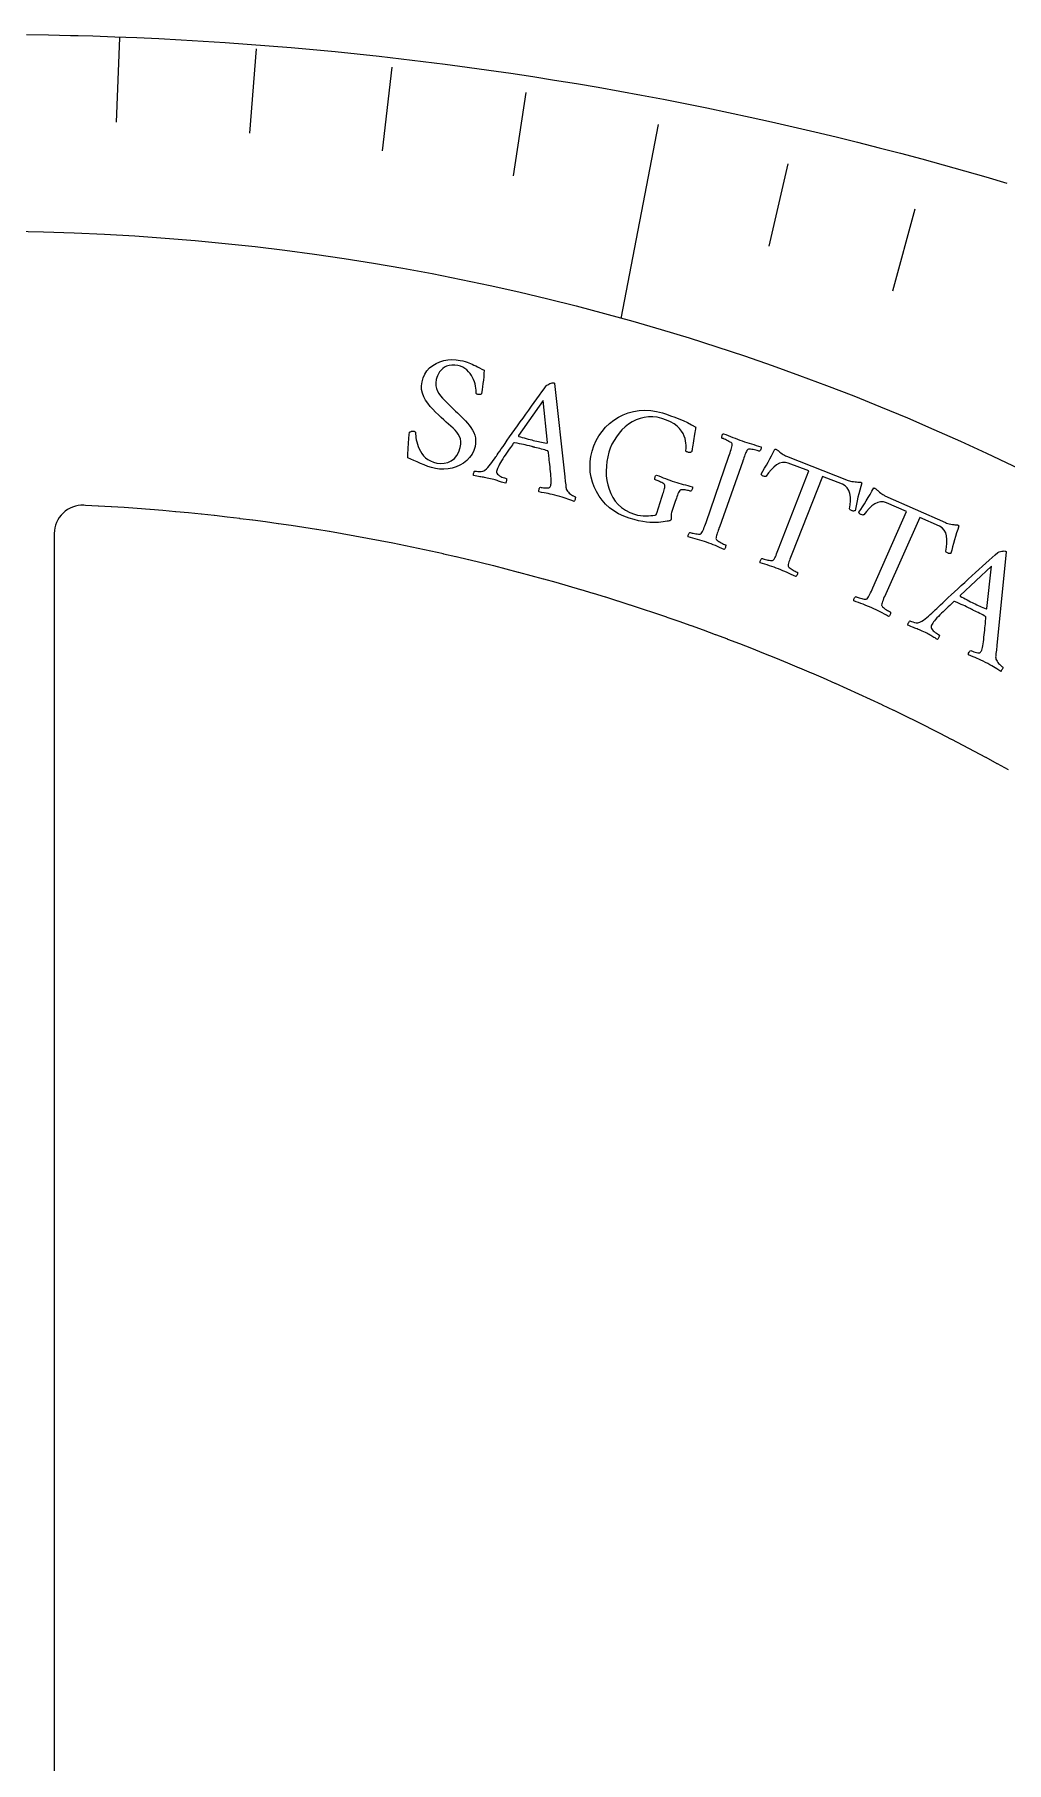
# Model space of a CAD drawing. Header units: millimetres. Extents: x -31.9 to 31.9, y -31.9 to 31.9.
# Drawn here: x 0.46 to 9.07, y 16.6 to 31.9 of the extents above; entities that cross this region are included whole.
import ezdxf

# ---------------------------------------------------------------- set-up
doc = ezdxf.new("R2010")
doc.units = ezdxf.units.MM
for name, color, linetype in [('CUT_INNER', 6, 'Continuous'), ('CUT_OUTER', 1, 'Continuous'), ('ENGRAVE', 7, 'Continuous'), ('ENGRAVE_FINE', 8, 'Continuous'), ('TEXT', 5, 'Continuous')]:
    doc.layers.add(name, color=color, linetype=linetype)

msp = doc.modelspace()

# ---------------------------------------------------------------- linework, layer by layer
at = {"layer": 'CUT_INNER'}
msp.add_lwpolyline([(9.086, 25.3882), (8.9873, 25.4429), (8.986, 25.4436), (8.887, 25.4977), (8.8856, 25.4985), (8.7863, 25.552), (8.7849, 25.5527), (8.6853, 25.6056), (8.6839, 25.6063), (8.5839, 25.6585), (8.5825, 25.6592), (8.4822, 25.7109), (8.4809, 25.7116), (8.3803, 25.7626), (8.3789, 25.7633), (8.278, 25.8137), (8.2766, 25.8144), (8.1753, 25.8642), (8.174, 25.8649), (8.0724, 25.9141), (8.071, 25.9147), (7.9692, 25.9633), (7.9678, 25.9639), (7.8657, 26.0119), (7.8643, 26.0125), (7.7618, 26.0598), (7.7605, 26.0604), (7.6577, 26.1071), (7.6563, 26.1077), (7.5533, 26.1538), (7.5519, 26.1544), (7.4486, 26.1998), (7.4472, 26.2004), (7.3437, 26.2452), (7.3423, 26.2458), (7.2384, 26.2899), (7.237, 26.2905), (7.1329, 26.334), (7.1315, 26.3346), (7.0271, 26.3775), (7.0257, 26.378), (6.9211, 26.4203), (6.9197, 26.4208), (6.8148, 26.4624), (6.8134, 26.463), (6.7082, 26.5039), (6.7068, 26.5044), (6.6014, 26.5447), (6.6, 26.5453), (6.4943, 26.5849), (6.4929, 26.5854), (6.387, 26.6244), (6.3856, 26.6249), (6.2795, 26.6633), (6.278, 26.6638), (6.1717, 26.7015), (6.1702, 26.702), (6.0637, 26.739), (6.0622, 26.7395), (5.9554, 26.7759), (5.954, 26.7764), (5.8469, 26.8121), (5.8455, 26.8126), (5.7382, 26.8476), (5.7368, 26.8481), (5.6293, 26.8825), (5.6279, 26.883), (5.5202, 26.9167), (5.5187, 26.9172), (5.4109, 26.9503), (5.4094, 26.9507), (5.3013, 26.9831), (5.2999, 26.9836), (5.1916, 27.0153), (5.1901, 27.0157), (5.0817, 27.0468), (5.0802, 27.0472), (4.9716, 27.0777), (4.9701, 27.0781), (4.8613, 27.1078), (4.8598, 27.1082), (4.7508, 27.1373), (4.7493, 27.1377), (4.6401, 27.1661), (4.6386, 27.1665), (4.5293, 27.1943), (4.5278, 27.1946), (4.4182, 27.2217), (4.4168, 27.2221), (4.3071, 27.2485), (4.3056, 27.2488), (4.1957, 27.2746), (4.1942, 27.2749), (4.0842, 27.3), (4.0827, 27.3003), (3.9726, 27.3247), (3.9711, 27.325), (3.8608, 27.3487), (3.8593, 27.349), (3.7488, 27.3721), (3.7473, 27.3724), (3.6367, 27.3947), (3.6352, 27.395), (3.5245, 27.4167), (3.523, 27.417), (3.4121, 27.438), (3.4106, 27.4383), (3.2996, 27.4586), (3.2981, 27.4589), (3.187, 27.4785), (3.1855, 27.4787), (3.0743, 27.4977), (3.0728, 27.4979), (2.9615, 27.5162), (2.9599, 27.5165), (2.8485, 27.534), (2.847, 27.5343), (2.7354, 27.5512), (2.7339, 27.5514), (2.6223, 27.5676), (2.6207, 27.5678), (2.509, 27.5833), (2.5075, 27.5835), (2.3956, 27.5984), (2.3941, 27.5986), (2.2822, 27.6127), (2.2807, 27.6129), (2.1686, 27.6264), (2.1671, 27.6266), (2.055, 27.6394), (2.0535, 27.6395), (1.9413, 27.6516), (1.9398, 27.6518), (1.8275, 27.6632), (1.826, 27.6633), (1.7137, 27.674), (1.7122, 27.6742), (1.5998, 27.6842), (1.5983, 27.6843), (1.4858, 27.6937), (1.4843, 27.6938), (1.3718, 27.7024), (1.3703, 27.7026), (1.2577, 27.7105), (1.2562, 27.7106), (1.1436, 27.7179), (1.1421, 27.718), (1.0295, 27.7245), (1.0279, 27.7246), (0.9153, 27.7305), (0.9137, 27.7306), (0.8995, 27.7312), (0.8742, 27.7311), (0.8491, 27.7285), (0.8244, 27.7233), (0.8004, 27.7156), (0.7772, 27.7056), (0.7551, 27.6933), (0.7345, 27.6788), (0.7153, 27.6623), (0.698, 27.644), (0.6826, 27.624), (0.6692, 27.6025), (0.6581, 27.5798), (0.6494, 27.5561), (0.6431, 27.5317), (0.6393, 27.5067), (0.638, 27.4815), (0.638, 10.8144)], dxfattribs=at)
at = {"layer": 'CUT_OUTER'}
msp.add_lwpolyline([(0.3915, 31.8976), (0.5872, 31.8946), (0.7829, 31.8904), (0.848, 31.8886), (0.848, 31.8886), (0.9778, 31.885), (1.1734, 31.8784), (1.369, 31.8706), (1.5645, 31.8616), (1.76, 31.8514), (1.9554, 31.84), (2.1507, 31.8274), (2.346, 31.8136), (2.5411, 31.7986), (2.7362, 31.7824), (2.9311, 31.765), (3.126, 31.7465), (3.3207, 31.7267), (3.5153, 31.7057), (3.7098, 31.6835), (3.9041, 31.6602), (4.0983, 31.6356), (4.2924, 31.6099), (4.4862, 31.583), (4.6799, 31.5548), (4.8735, 31.5255), (5.0668, 31.495), (5.26, 31.4634), (5.4529, 31.4305), (5.6457, 31.3964), (5.8382, 31.3612), (6.0305, 31.3248), (6.2226, 31.2872), (6.4145, 31.2484), (6.6061, 31.2085), (6.7975, 31.1674), (6.9886, 31.1251), (7.1794, 31.0816), (7.37, 31.037), (7.5603, 30.9912), (7.7503, 30.9442), (7.9401, 30.896), (8.1295, 30.8467), (8.3186, 30.7963), (8.5074, 30.7447), (8.6959, 30.6919), (8.884, 30.6379), (9.0719, 30.5829)], dxfattribs=at)
at = {"layer": 'ENGRAVE'}
msp.add_lwpolyline([(5.9836, 31.1003), (5.6535, 29.3846)], dxfattribs=at)
msp.add_circle((0, 9.1156), 21.0426, dxfattribs=at)
at = {"layer": 'ENGRAVE_FINE'}
for points in [[(1.2143, 31.8676), (1.1858, 31.1216)], [(2.4241, 31.7707), (2.3673, 31.026)], [(3.6251, 31.6098), (3.54, 30.8674)], [(4.813, 31.3859), (4.6996, 30.6466)], [(7.1329, 30.7547), (6.9635, 30.0245)], [(8.257, 30.3512), (8.06, 29.6268)]]:
    msp.add_lwpolyline(points, dxfattribs=at)
at = {"layer": 'TEXT'}
for points in [[(4.2322, 29.0134), (4.2545, 29.0083), (4.2747, 29.003), (4.2927, 28.9975), (4.3086, 28.9917), (4.3235, 28.9856), (4.3385, 28.9789), (4.3535, 28.9718), (4.3687, 28.9641), (4.3848, 28.9558), (4.4028, 28.9467), (4.4226, 28.9368), (4.4444, 28.926), (4.4424, 28.8973), (4.4398, 28.8682), (4.4367, 28.8388), (4.433, 28.809), (4.4292, 28.781), (4.4257, 28.7568), (4.4226, 28.7364), (4.4199, 28.7198), (4.419, 28.7164), (4.4166, 28.7139), (4.4126, 28.7121), (4.4071, 28.7113), (4.4011, 28.7109), (4.3957, 28.7109), (4.391, 28.7113), (4.387, 28.7119), (4.3822, 28.7134), (4.3781, 28.7155), (4.3747, 28.7181), (4.372, 28.7214), (4.3728, 28.7355), (4.3724, 28.751), (4.3707, 28.7679), (4.3677, 28.7863), (4.3634, 28.8053), (4.3576, 28.8243), (4.3503, 28.8432), (4.3415, 28.8621), (4.3311, 28.8804), (4.3191, 28.8976), (4.3055, 28.9137), (4.2903, 28.9288), (4.2733, 28.9421), (4.2545, 28.953), (4.2339, 28.9616), (4.2115, 28.9677), (4.1828, 28.9722), (4.1566, 28.9728), (4.1329, 28.9697), (4.1118, 28.9628), (4.0931, 28.953), (4.0765, 28.9413), (4.062, 28.9275), (4.0498, 28.9118), (4.0395, 28.8951), (4.0312, 28.8781), (4.0248, 28.8609), (4.0202, 28.8436), (4.0166, 28.8159), (4.0173, 28.7899), (4.0222, 28.7655), (4.0314, 28.7427), (4.0438, 28.721), (4.0585, 28.6999), (4.0754, 28.6795), (4.0945, 28.6598), (4.1147, 28.6402), (4.135, 28.6205), (4.1552, 28.6005), (4.1755, 28.5803), (4.1912, 28.5652), (4.2077, 28.5494), (4.225, 28.5328), (4.243, 28.5155), (4.2611, 28.4975), (4.2787, 28.4788), (4.2957, 28.4594), (4.3122, 28.4394), (4.3273, 28.4186), (4.3403, 28.3971), (4.3511, 28.3748), (4.3599, 28.3517), (4.3658, 28.3279), (4.3684, 28.3035), (4.3675, 28.2784), (4.3633, 28.2526), (4.3521, 28.216), (4.3362, 28.1828), (4.3154, 28.1531), (4.29, 28.1268), (4.261, 28.1042), (4.2298, 28.0855), (4.1963, 28.0706), (4.1606, 28.0597), (4.1237, 28.0528), (4.0867, 28.0501), (4.0496, 28.0517), (4.0124, 28.0574), (3.9779, 28.0658), (3.9443, 28.0759), (3.9118, 28.0879), (3.8803, 28.1016), (3.85, 28.1158), (3.8213, 28.1288), (3.7941, 28.1406), (3.7684, 28.1514), (3.7685, 28.1738), (3.7689, 28.1968), (3.7698, 28.2204), (3.7711, 28.2448), (3.7726, 28.2687), (3.7742, 28.2911), (3.7759, 28.312), (3.7776, 28.3314), (3.7792, 28.3482), (3.7807, 28.3614), (3.7819, 28.3711), (3.7828, 28.3773), (3.7873, 28.3801), (3.792, 28.3825), (3.7969, 28.3846), (3.802, 28.3864), (3.8073, 28.3877), (3.8124, 28.3883), (3.8176, 28.3883), (3.8227, 28.3876), (3.8285, 28.3856), (3.8326, 28.3822), (3.8352, 28.3775), (3.8361, 28.3713), (3.8367, 28.3596), (3.838, 28.3457), (3.8402, 28.3297), (3.8431, 28.3116), (3.8472, 28.292), (3.8529, 28.2719), (3.8601, 28.2512), (3.8688, 28.2298), (3.8795, 28.2088), (3.8925, 28.1888), (3.9077, 28.17), (3.9251, 28.1523), (3.9454, 28.1365), (3.9688, 28.1234), (3.9955, 28.1128), (4.0255, 28.1048), (4.0587, 28.1007), (4.0911, 28.1027), (4.1226, 28.1109), (4.1531, 28.1252), (4.1807, 28.1456), (4.203, 28.1719), (4.22, 28.2042), (4.2318, 28.2426), (4.2364, 28.271), (4.2368, 28.297), (4.2332, 28.3204), (4.2255, 28.3414), (4.2146, 28.3607), (4.2014, 28.3793), (4.186, 28.3973), (4.1682, 28.4147), (4.149, 28.4319), (4.129, 28.4497), (4.1082, 28.468), (4.0866, 28.4868), (4.0627, 28.509), (4.0384, 28.532), (4.0139, 28.5559), (3.9889, 28.5807), (3.9651, 28.6066), (3.9439, 28.6337), (3.9252, 28.662), (3.9092, 28.6916), (3.8971, 28.7225), (3.8905, 28.7548), (3.8894, 28.7884), (3.8937, 28.8235), (3.9035, 28.8596), (3.918, 28.8923), (3.9371, 28.9215), (3.961, 28.9472), (3.9885, 28.9692), (4.0185, 28.9874), (4.051, 29.0017), (4.0859, 29.0121), (4.1223, 29.0186), (4.1588, 29.0209), (4.1954, 29.0192), (4.2322, 29.0134)], [(4.547, 28.1594), (4.5484, 28.1614), (4.5525, 28.1674), (4.5595, 28.1775), (4.5692, 28.1915), (4.5812, 28.209), (4.5952, 28.2294), (4.6112, 28.2526), (4.6291, 28.2788), (4.6487, 28.307), (4.6695, 28.3368), (4.6916, 28.3681), (4.715, 28.4009), (4.7392, 28.4346), (4.7636, 28.4689), (4.7884, 28.5036), (4.8134, 28.5389), (4.8383, 28.574), (4.8629, 28.6083), (4.887, 28.6419), (4.9107, 28.6747), (4.9335, 28.7061), (4.9549, 28.7355), (4.9751, 28.763), (4.9938, 28.7885), (4.9992, 28.7935), (5.0064, 28.7984), (5.0155, 28.8032), (5.0265, 28.8078), (5.0375, 28.8117), (5.0469, 28.8141), (5.0547, 28.815), (5.0607, 28.8144), (5.062, 28.814), (5.0631, 28.8136), (5.0638, 28.8132), (5.0642, 28.8127), (5.0646, 28.8122), (5.0653, 28.8115), (5.0662, 28.8106), (5.0674, 28.8096), (5.1586, 27.9829), (5.1625, 27.9422), (5.1655, 27.9117), (5.1676, 27.8914), (5.169, 27.8814), (5.1713, 27.8726), (5.1754, 27.8638), (5.1813, 27.8552), (5.1891, 27.8466), (5.1979, 27.8384), (5.2069, 27.831), (5.2161, 27.8244), (5.2256, 27.8187), (5.2343, 27.8139), (5.2413, 27.8102), (5.2466, 27.8077), (5.2503, 27.8063), (5.2516, 27.8016), (5.2516, 27.7961), (5.2506, 27.7899), (5.2483, 27.783), (5.2457, 27.7764), (5.2435, 27.7714), (5.2418, 27.7679), (5.2405, 27.7659), (5.2209, 27.7729), (5.2024, 27.7794), (5.1849, 27.7856), (5.1685, 27.7914), (5.1517, 27.797), (5.1333, 27.8028), (5.1131, 27.8087), (5.0914, 27.8148), (5.0683, 27.821), (5.0472, 27.8262), (5.028, 27.8307), (5.0109, 27.8343), (4.9936, 27.8377), (4.9743, 27.8415), (4.9529, 27.8458), (4.9295, 27.8505), (4.928, 27.8545), (4.9275, 27.8594), (4.9281, 27.8652), (4.9298, 27.8719), (4.9323, 27.8784), (4.935, 27.8836), (4.9381, 27.8876), (4.9415, 27.8903), (4.9489, 27.8887), (4.9582, 27.8873), (4.9694, 27.886), (4.9826, 27.8849), (4.9957, 27.8843), (5.0069, 27.8847), (5.016, 27.8862), (5.0231, 27.8887), (5.0265, 27.8914), (5.0295, 27.8954), (5.0321, 27.9007), (5.0342, 27.9072), (5.0356, 27.915), (5.0365, 27.9253), (5.0369, 27.9381), (5.0367, 27.9535), (5.036, 27.9708), (5.0349, 27.9892), (5.0335, 28.0087), (5.0317, 28.0294), (5.0297, 28.0506), (5.0275, 28.0715), (5.0253, 28.0921), (5.023, 28.1124), (5.0208, 28.1318), (5.0187, 28.1493), (5.0169, 28.1651), (5.0152, 28.1791), (5.0138, 28.1905), (5.0128, 28.1987), (5.0123, 28.2036), (5.0121, 28.2052), (5.0119, 28.2055), (5.0115, 28.2061), (5.0109, 28.2073), (5.0099, 28.2089), (5.0088, 28.2105), (5.0076, 28.2118), (5.0063, 28.2127), (5.0049, 28.2133), (4.9936, 28.2169), (4.981, 28.2207), (4.9671, 28.2246), (4.9518, 28.2286), (4.9362, 28.2327), (4.9211, 28.2366), (4.9066, 28.2403), (4.8925, 28.2439), (4.8889, 28.2448), (4.8853, 28.2457), (4.8817, 28.2467), (4.8781, 28.2476), (4.8746, 28.2485), (4.8712, 28.2493), (4.868, 28.2501), (4.8651, 28.2509), (4.8442, 28.2561), (4.8249, 28.2609), (4.8072, 28.2651), (4.7911, 28.2688), (4.7746, 28.2724), (4.756, 28.2762), (4.7351, 28.2803), (4.7119, 28.2846), (4.7111, 28.2846), (4.71, 28.2845), (4.7086, 28.2841), (4.707, 28.2835), (4.7055, 28.2828), (4.7045, 28.2824), (4.7038, 28.2821), (4.7036, 28.282), (4.7025, 28.2804), (4.6991, 28.2755), (4.6935, 28.2673), (4.6857, 28.2558), (4.6763, 28.2421), (4.666, 28.2272), (4.6549, 28.211), (4.6429, 28.1936), (4.6308, 28.1758), (4.6194, 28.1586), (4.6085, 28.1419), (4.5982, 28.1257), (4.5882, 28.1098), (4.5796, 28.095), (4.5726, 28.0814), (4.5671, 28.069), (4.5627, 28.0577), (4.5591, 28.0476), (4.5562, 28.0387), (4.5541, 28.0309), (4.5537, 28.023), (4.5562, 28.0153), (4.5617, 28.0077), (4.5702, 28.0002), (4.5803, 27.9932), (4.5908, 27.987), (4.6016, 27.9815), (4.6128, 27.9768), (4.6232, 27.973), (4.6314, 27.97), (4.6374, 27.9679), (4.6414, 27.9668), (4.6422, 27.9642), (4.6424, 27.9602), (4.6421, 27.9547), (4.6412, 27.9477), (4.6399, 27.9405), (4.6383, 27.9344), (4.6364, 27.9295), (4.6343, 27.9257), (4.6214, 27.9296), (4.6095, 27.9333), (4.5986, 27.9367), (4.5887, 27.9399), (4.5793, 27.943), (4.5699, 27.946), (4.5604, 27.9491), (4.551, 27.9521), (4.5408, 27.9553), (4.529, 27.9586), (4.5156, 27.9621), (4.5008, 27.9657), (4.4857, 27.9692), (4.4718, 27.9722), (4.4591, 27.9747), (4.4477, 27.9768), (4.4368, 27.9786), (4.4259, 27.9804), (4.4151, 27.9822), (4.4042, 27.9839), (4.3926, 27.9859), (4.3796, 27.9881), (4.3652, 27.9907), (4.3493, 27.9936), (4.3485, 27.9961), (4.3485, 28.0001), (4.3492, 28.0055), (4.3506, 28.0124), (4.3524, 28.0194), (4.3544, 28.0254), (4.3564, 28.0303), (4.3586, 28.0342), (4.3663, 28.0328), (4.3763, 28.0318), (4.3888, 28.031), (4.4038, 28.0306), (4.4187, 28.031), (4.4313, 28.0331), (4.4416, 28.0368), (4.4494, 28.042), (4.4631, 28.0537), (4.4762, 28.0664), (4.4886, 28.0801), (4.5005, 28.0949), (4.5121, 28.1103), (4.5237, 28.1262), (4.5353, 28.1426), (4.547, 28.1594)], [(4.9654, 28.6578), (4.749, 28.3474), (4.749, 28.3472), (4.749, 28.3466), (4.749, 28.3457), (4.749, 28.3443), (4.7491, 28.343), (4.7493, 28.3419), (4.7498, 28.3413), (4.7504, 28.3409), (4.7648, 28.3366), (4.7805, 28.3321), (4.7975, 28.3273), (4.816, 28.3223), (4.8342, 28.3174), (4.8505, 28.313), (4.865, 28.3092), (4.8775, 28.306), (4.8938, 28.3019), (4.9094, 28.2983), (4.9241, 28.2949), (4.9381, 28.292), (4.952, 28.2892), (4.9666, 28.2862), (4.9817, 28.283), (4.9975, 28.2797), (4.9989, 28.2796), (5.0001, 28.28), (5.0012, 28.2809), (5.0021, 28.2823), (5.0028, 28.2838), (5.0034, 28.2849), (5.0037, 28.2855), (5.0038, 28.2857)], [(6.0167, 27.802), (6.0174, 27.8041), (6.0181, 27.8062), (6.0188, 27.8083), (6.0195, 27.8104), (6.0202, 27.8126), (6.0208, 27.8147), (6.0215, 27.8168), (6.0222, 27.8189), (6.0264, 27.8321), (6.0303, 27.8446), (6.0339, 27.8566), (6.0372, 27.868), (6.04, 27.8786), (6.042, 27.8885), (6.0433, 27.8975), (6.0438, 27.9056), (6.0432, 27.9103), (6.0401, 27.9152), (6.0344, 27.9205), (6.0261, 27.9261), (6.0165, 27.9318), (6.0065, 27.9371), (5.9962, 27.9421), (5.9857, 27.9468), (5.9758, 27.951), (5.9675, 27.9544), (5.9608, 27.9569), (5.9557, 27.9587), (5.9549, 27.9627), (5.9548, 27.9675), (5.9555, 27.9734), (5.957, 27.9801), (5.9591, 27.9866), (5.9617, 27.9919), (5.9648, 27.9958), (5.9683, 27.9984), (5.9893, 27.9908), (6.0098, 27.9832), (6.03, 27.9755), (6.0497, 27.9678), (6.0692, 27.9601), (6.0889, 27.9528), (6.1087, 27.9458), (6.1285, 27.9391), (6.1489, 27.9327), (6.1688, 27.9268), (6.1881, 27.9214), (6.207, 27.9166), (6.2259, 27.9117), (6.2456, 27.9065), (6.2661, 27.9008), (6.2872, 27.8946), (6.2886, 27.8904), (6.2887, 27.8854), (6.2877, 27.8797), (6.2856, 27.8732), (6.2828, 27.8668), (6.28, 27.8617), (6.2771, 27.8578), (6.274, 27.8551), (6.2689, 27.8567), (6.2622, 27.8585), (6.2537, 27.8606), (6.2436, 27.8629), (6.2327, 27.8652), (6.2221, 27.8669), (6.2117, 27.8682), (6.2015, 27.8691), (6.1924, 27.8691), (6.1851, 27.868), (6.1795, 27.8659), (6.1758, 27.8627), (6.1703, 27.8544), (6.165, 27.8447), (6.1599, 27.8336), (6.1551, 27.821), (6.1502, 27.8074), (6.1453, 27.7933), (6.1404, 27.7786), (6.1353, 27.7634), (6.1033, 27.666), (6.1002, 27.6552), (6.0985, 27.6456), (6.0981, 27.6371), (6.0991, 27.6298), (6.1003, 27.6231), (6.1006, 27.6168), (6.1001, 27.6107), (6.0987, 27.6049), (6.0975, 27.6022), (6.0959, 27.5999), (6.0938, 27.598), (6.0912, 27.5964), (6.0874, 27.5949), (6.0817, 27.5933), (6.0739, 27.5915), (6.0642, 27.5896), (6.0464, 27.5868), (6.0274, 27.5841), (6.0072, 27.5816), (5.9859, 27.5792), (5.9628, 27.5777), (5.9376, 27.5776), (5.9101, 27.579), (5.8804, 27.5819), (5.8478, 27.5868), (5.8116, 27.5943), (5.7717, 27.6045), (5.728, 27.6173), (5.6794, 27.6348), (5.6342, 27.656), (5.5924, 27.681), (5.5539, 27.7098), (5.5191, 27.7418), (5.488, 27.7763), (5.4607, 27.8132), (5.4372, 27.8526), (5.4177, 27.894), (5.4022, 27.9366), (5.3909, 27.9805), (5.3838, 28.0257), (5.3809, 28.0717), (5.3826, 28.1178), (5.3888, 28.164), (5.3997, 28.2104), (5.4156, 28.2584), (5.4356, 28.3036), (5.4596, 28.3459), (5.4878, 28.3855), (5.5194, 28.4219), (5.554, 28.4549), (5.5915, 28.4843), (5.632, 28.5102), (5.6751, 28.5321), (5.7201, 28.5493), (5.7673, 28.5619), (5.8164, 28.5698), (5.8669, 28.5726), (5.9182, 28.5699), (5.9701, 28.5618), (6.0227, 28.5481), (6.0582, 28.5367), (6.0944, 28.5242), (6.1311, 28.5107), (6.1684, 28.4961), (6.2058, 28.4803), (6.2431, 28.4628), (6.2801, 28.4438), (6.3168, 28.4232), (6.3166, 28.4213), (6.3157, 28.4156), (6.3144, 28.406), (6.3125, 28.3926), (6.3101, 28.3767), (6.3074, 28.3595), (6.3045, 28.341), (6.3012, 28.3213), (6.2978, 28.3014), (6.2946, 28.2824), (6.2916, 28.2643), (6.2888, 28.2471), (6.2864, 28.2321), (6.2843, 28.2206), (6.2827, 28.2126), (6.2816, 28.208), (6.2807, 28.2052), (6.2783, 28.2029), (6.2745, 28.201), (6.2692, 28.1996), (6.2633, 28.1988), (6.2574, 28.1988), (6.2515, 28.1995), (6.2457, 28.201), (6.2409, 28.2029), (6.2367, 28.2052), (6.233, 28.2078), (6.2298, 28.2109), (6.2307, 28.2204), (6.2314, 28.2323), (6.2317, 28.2466), (6.2317, 28.2634), (6.2305, 28.282), (6.2273, 28.3016), (6.222, 28.3223), (6.2145, 28.344), (6.2043, 28.3661), (6.1903, 28.3879), (6.1727, 28.4094), (6.1515, 28.4306), (6.1257, 28.4507), (6.0945, 28.4691), (6.0579, 28.4857), (6.0159, 28.5004), (5.9766, 28.5102), (5.9377, 28.515), (5.8994, 28.5148), (5.8616, 28.5096), (5.8248, 28.5001), (5.7894, 28.4867), (5.7554, 28.4696), (5.7229, 28.4487), (5.6923, 28.4248), (5.664, 28.3983), (5.6381, 28.3694), (5.6144, 28.3381), (5.5934, 28.3051), (5.5754, 28.2712), (5.5604, 28.2362), (5.5483, 28.2003), (5.5379, 28.1594), (5.5304, 28.1181), (5.5258, 28.0763), (5.524, 28.034), (5.5253, 27.9921), (5.53, 27.9512), (5.538, 27.9113), (5.5493, 27.8725), (5.5641, 27.8353), (5.5826, 27.8006), (5.6048, 27.7681), (5.6307, 27.738), (5.6605, 27.7109), (5.6947, 27.6876), (5.7331, 27.6681), (5.7758, 27.6523), (5.8019, 27.6451), (5.8272, 27.6402), (5.8515, 27.6377), (5.875, 27.6374), (5.8974, 27.6385), (5.9185, 27.6401), (5.9383, 27.6422), (5.9569, 27.6448), (5.9605, 27.6454), (5.9634, 27.6464), (5.9656, 27.648), (5.9671, 27.6501), (5.9682, 27.6526), (5.9694, 27.6554), (5.9705, 27.6585), (5.9716, 27.6619)], [(6.7281, 28.3011), (6.7491, 28.2939), (6.7698, 28.287), (6.7904, 28.2805), (6.8108, 28.2743), (6.8313, 28.2681), (6.8522, 28.2617), (6.8735, 28.255), (6.8953, 28.248), (6.8966, 28.2438), (6.8967, 28.2388), (6.8956, 28.2331), (6.8933, 28.2266), (6.8904, 28.2204), (6.8874, 28.2153), (6.8843, 28.2115), (6.8812, 28.2089), (6.8759, 28.2106), (6.8687, 28.2128), (6.8596, 28.2153), (6.8486, 28.2182), (6.8368, 28.2211), (6.8253, 28.2236), (6.814, 28.2257), (6.803, 28.2274), (6.7932, 28.2282), (6.7853, 28.2278), (6.7794, 28.226), (6.7754, 28.223), (6.7708, 28.2161), (6.7663, 28.2081), (6.7619, 28.1988), (6.7575, 28.1884), (6.7531, 28.177), (6.7486, 28.1651), (6.7441, 28.1526), (6.7394, 28.1396), (6.7387, 28.1375), (6.7379, 28.1354), (6.7372, 28.1333), (6.7364, 28.1312), (6.7357, 28.1291), (6.7349, 28.127), (6.7342, 28.1249), (6.7334, 28.1228), (6.5265, 27.5387), (6.5258, 27.5366), (6.525, 27.5345), (6.5243, 27.5324), (6.5235, 27.5302), (6.5228, 27.5281), (6.522, 27.526), (6.5213, 27.5239), (6.5206, 27.5218), (6.516, 27.5088), (6.5117, 27.4964), (6.5078, 27.4845), (6.5041, 27.4733), (6.501, 27.4627), (6.4987, 27.4529), (6.4971, 27.444), (6.4963, 27.4358), (6.4975, 27.4316), (6.5009, 27.4267), (6.5064, 27.4213), (6.514, 27.4154), (6.5229, 27.4093), (6.5324, 27.4035), (6.5423, 27.398), (6.5527, 27.3928), (6.5626, 27.3883), (6.5708, 27.3846), (6.5774, 27.3818), (6.5824, 27.3798), (6.583, 27.3758), (6.5829, 27.371), (6.5819, 27.3652), (6.5801, 27.3585), (6.5778, 27.3521), (6.575, 27.3469), (6.5718, 27.3431), (6.5683, 27.3407), (6.5483, 27.3494), (6.5287, 27.3578), (6.5095, 27.366), (6.4907, 27.374), (6.4719, 27.3817), (6.4528, 27.3892), (6.4333, 27.3965), (6.4134, 27.4036), (6.3939, 27.4103), (6.3741, 27.4168), (6.3541, 27.423), (6.3338, 27.429), (6.3132, 27.4349), (6.2925, 27.4407), (6.2715, 27.4464), (6.2503, 27.4521), (6.2491, 27.4563), (6.249, 27.4612), (6.25, 27.467), (6.2522, 27.4735), (6.255, 27.4798), (6.2578, 27.4849), (6.2608, 27.4888), (6.2638, 27.4915), (6.2688, 27.4899), (6.2757, 27.488), (6.2845, 27.4858), (6.295, 27.4832), (6.3065, 27.4807), (6.3178, 27.4787), (6.329, 27.4773), (6.3401, 27.4764), (6.3499, 27.4762), (6.3576, 27.477), (6.3629, 27.4788), (6.3659, 27.4815), (6.3716, 27.4897), (6.377, 27.4993), (6.3822, 27.5104), (6.3873, 27.5229), (6.3923, 27.5364), (6.3974, 27.5504), (6.4027, 27.5651), (6.408, 27.5802), (6.6111, 28.1657), (6.6164, 28.1809), (6.6214, 28.1957), (6.6261, 28.2102), (6.6306, 28.2242), (6.6345, 28.2374), (6.6372, 28.2496), (6.6389, 28.2607), (6.6395, 28.2707), (6.6389, 28.2753), (6.6357, 28.2802), (6.6298, 28.2855), (6.6214, 28.2911), (6.6114, 28.2967), (6.6011, 28.3022), (6.5904, 28.3075), (6.5793, 28.3126), (6.5689, 28.3172), (6.5602, 28.3209), (6.5533, 28.3237), (6.5481, 28.3256), (6.5473, 28.3296), (6.5473, 28.3346), (6.5481, 28.3404), (6.5497, 28.3471), (6.552, 28.3536), (6.5547, 28.3587), (6.5579, 28.3625), (6.5615, 28.365), (6.583, 28.3569), (6.6042, 28.3486), (6.6253, 28.3404), (6.6461, 28.3321), (6.6668, 28.3239), (6.6873, 28.316), (6.7078, 28.3084), (6.7281, 28.3011)], [(7.6677, 27.9518), (7.677, 27.9485), (7.6879, 27.9455), (7.7005, 27.9429), (7.7146, 27.9406), (7.7286, 27.9388), (7.7408, 27.9375), (7.7511, 27.9368), (7.7595, 27.9366), (7.7658, 27.9368), (7.7708, 27.9368), (7.7747, 27.9364), (7.7775, 27.9356), (7.7796, 27.9345), (7.7818, 27.933), (7.784, 27.9311), (7.7863, 27.9288), (7.7773, 27.8966), (7.7688, 27.8648), (7.7607, 27.8335), (7.7531, 27.8026), (7.746, 27.772), (7.7393, 27.7419), (7.7331, 27.7122), (7.7273, 27.6829), (7.7251, 27.6822), (7.7222, 27.6814), (7.7187, 27.6808), (7.7147, 27.6802), (7.7103, 27.68), (7.7058, 27.6806), (7.7013, 27.6821), (7.6967, 27.6844), (7.6898, 27.6877), (7.6847, 27.6913), (7.6814, 27.6952), (7.6798, 27.6994), (7.6855, 27.7363), (7.6877, 27.7713), (7.6863, 27.8043), (7.6814, 27.8354), (7.6723, 27.863), (7.6582, 27.8858), (7.6392, 27.9038), (7.6154, 27.9169), (7.4387, 27.9874), (7.1674, 27.2989), (7.1615, 27.284), (7.1559, 27.2695), (7.1507, 27.2555), (7.1457, 27.242), (7.1414, 27.2292), (7.1382, 27.2174), (7.136, 27.2065), (7.135, 27.1967), (7.136, 27.1924), (7.1392, 27.1874), (7.1445, 27.1818), (7.1519, 27.1756), (7.1606, 27.1692), (7.1697, 27.1632), (7.1792, 27.1574), (7.1891, 27.152), (7.1985, 27.1472), (7.2064, 27.1433), (7.2128, 27.1403), (7.2176, 27.1382), (7.2181, 27.1342), (7.2178, 27.1294), (7.2167, 27.1236), (7.2147, 27.117), (7.2121, 27.1106), (7.2091, 27.1056), (7.2058, 27.1019), (7.2022, 27.0996), (7.1825, 27.109), (7.1632, 27.1181), (7.1443, 27.127), (7.1258, 27.1356), (7.1073, 27.1439), (7.0884, 27.1521), (7.0692, 27.1601), (7.0496, 27.1679), (7.0303, 27.1753), (7.0108, 27.1824), (6.991, 27.1894), (6.9709, 27.1961), (6.9506, 27.2027), (6.93, 27.2092), (6.9093, 27.2157), (6.8883, 27.2221), (6.8872, 27.2263), (6.8873, 27.2313), (6.8885, 27.237), (6.8909, 27.2434), (6.8939, 27.2496), (6.897, 27.2546), (6.9, 27.2584), (6.9031, 27.261), (6.9081, 27.2593), (6.915, 27.2571), (6.9236, 27.2546), (6.9341, 27.2516), (6.9454, 27.2487), (6.9566, 27.2463), (6.9678, 27.2445), (6.9788, 27.2432), (6.9887, 27.2427), (6.9964, 27.2432), (7.0017, 27.2448), (7.0049, 27.2475), (7.0108, 27.2555), (7.0165, 27.2649), (7.0222, 27.2757), (7.0277, 27.2881), (7.0332, 27.3014), (7.0388, 27.3152), (7.0445, 27.3296), (7.0503, 27.3446), (7.3173, 28.0348), (7.1367, 28.1037), (7.1103, 28.1102), (7.0842, 28.1099), (7.0584, 28.1026), (7.0329, 28.0885), (7.0082, 28.069), (6.9846, 28.0458), (6.962, 28.0188), (6.9405, 27.988), (6.9366, 27.986), (6.9315, 27.9854), (6.9253, 27.9862), (6.918, 27.9883), (6.9131, 27.9897), (6.9089, 27.9917), (6.9054, 27.9941), (6.9026, 27.9971), (6.9004, 28.0002), (6.8985, 28.003), (6.897, 28.0054), (6.8959, 28.0075), (6.9115, 28.033), (6.9269, 28.0591), (6.9421, 28.0858), (6.9573, 28.1132), (6.9723, 28.1412), (6.9874, 28.1698), (7.0025, 28.199), (7.0176, 28.2288), (7.0218, 28.2285), (7.0262, 28.2274), (7.0306, 28.2257), (7.0352, 28.2231), (7.0396, 28.2203), (7.0434, 28.2175), (7.0467, 28.2149), (7.0493, 28.2124), (7.0554, 28.2069), (7.0629, 28.2008), (7.0716, 28.1942), (7.0817, 28.1869), (7.0922, 28.1799), (7.1021, 28.174), (7.1116, 28.1691), (7.1205, 28.1653)], [(8.5294, 27.5775), (8.5386, 27.5738), (8.5494, 27.5703), (8.5618, 27.5672), (8.5758, 27.5642), (8.5897, 27.5618), (8.6018, 27.5599), (8.612, 27.5587), (8.6205, 27.5581), (8.6267, 27.5581), (8.6318, 27.5578), (8.6357, 27.5572), (8.6383, 27.5564), (8.6404, 27.5552), (8.6426, 27.5536), (8.6447, 27.5515), (8.6468, 27.5491), (8.6364, 27.5174), (8.6264, 27.4861), (8.6169, 27.4551), (8.6079, 27.4246), (8.5993, 27.3944), (8.5913, 27.3646), (8.5837, 27.3352), (8.5766, 27.3062), (8.5743, 27.3056), (8.5714, 27.305), (8.5679, 27.3045), (8.5638, 27.3041), (8.5594, 27.3041), (8.555, 27.3049), (8.5505, 27.3066), (8.546, 27.3091), (8.5393, 27.3128), (8.5344, 27.3166), (8.5313, 27.3207), (8.5299, 27.3249), (8.5373, 27.3615), (8.5411, 27.3964), (8.5412, 27.4294), (8.5377, 27.4606), (8.5299, 27.4887), (8.5169, 27.5121), (8.4988, 27.5309), (8.4755, 27.5451), (8.3024, 27.6237), (7.9995, 26.9485), (7.9929, 26.9338), (7.9867, 26.9196), (7.9808, 26.9059), (7.9752, 26.8926), (7.9703, 26.88), (7.9666, 26.8684), (7.9639, 26.8577), (7.9624, 26.8479), (7.9633, 26.8435), (7.9662, 26.8384), (7.9712, 26.8326), (7.9783, 26.826), (7.9867, 26.8193), (7.9955, 26.8128), (8.0048, 26.8066), (8.0145, 26.8007), (8.0236, 26.7955), (8.0313, 26.7913), (8.0375, 26.788), (8.0423, 26.7857), (8.0426, 26.7816), (8.0421, 26.7768), (8.0406, 26.7711), (8.0383, 26.7646), (8.0354, 26.7584), (8.0323, 26.7535), (8.0288, 26.75), (8.025, 26.7478), (8.0058, 26.7581), (7.987, 26.7681), (7.9685, 26.7778), (7.9504, 26.7873), (7.9323, 26.7965), (7.9139, 26.8055), (7.895, 26.8144), (7.8758, 26.8231), (7.8569, 26.8313), (7.8377, 26.8394), (7.8182, 26.8472), (7.7985, 26.8548), (7.7785, 26.8624), (7.7583, 26.8698), (7.7378, 26.8773), (7.7172, 26.8847), (7.7163, 26.8889), (7.7166, 26.8939), (7.7181, 26.8995), (7.7208, 26.9058), (7.7241, 26.9119), (7.7273, 26.9167), (7.7306, 26.9204), (7.7338, 26.9229), (7.7387, 26.9209), (7.7454, 26.9184), (7.754, 26.9154), (7.7643, 26.912), (7.7754, 26.9086), (7.7866, 26.9057), (7.7976, 26.9034), (7.8086, 26.9015), (7.8184, 26.9006), (7.8261, 26.9007), (7.8315, 26.9021), (7.8348, 26.9046), (7.8411, 26.9123), (7.8473, 26.9215), (7.8534, 26.9321), (7.8594, 26.9441), (7.8655, 26.9571), (7.8718, 26.9707), (7.8782, 26.9849), (7.8847, 26.9996), (8.1833, 27.6767), (8.006, 27.7538), (7.98, 27.7616), (7.9539, 27.7624), (7.9278, 27.7564), (7.9017, 27.7435), (7.8761, 27.7252), (7.8514, 27.703), (7.8276, 27.6771), (7.8047, 27.6473), (7.8007, 27.6455), (7.7956, 27.6451), (7.7894, 27.6462), (7.7822, 27.6487), (7.7774, 27.6503), (7.7733, 27.6524), (7.7699, 27.6551), (7.7673, 27.6582), (7.7652, 27.6614), (7.7634, 27.6642), (7.762, 27.6667), (7.761, 27.6689), (7.7777, 27.6936), (7.7944, 27.7189), (7.8109, 27.745), (7.8272, 27.7716), (7.8436, 27.7989), (7.8599, 27.8268), (7.8764, 27.8553), (7.8929, 27.8843), (7.897, 27.8838), (7.9013, 27.8826), (7.9057, 27.8806), (7.9102, 27.8778), (7.9144, 27.8748), (7.9181, 27.8719), (7.9212, 27.8691), (7.9237, 27.8664), (7.9296, 27.8607), (7.9368, 27.8543), (7.9452, 27.8472), (7.9549, 27.8395), (7.9651, 27.832), (7.9747, 27.8256), (7.9839, 27.8203), (7.9926, 27.8162)], [(8.4219, 26.7908), (8.4237, 26.7925), (8.429, 26.7975), (8.4379, 26.8059), (8.4503, 26.8176), (8.4658, 26.8322), (8.4837, 26.8492), (8.5042, 26.8686), (8.5272, 26.8904), (8.5522, 26.9139), (8.5788, 26.9387), (8.6069, 26.9647), (8.6367, 26.9919), (8.6673, 27.0198), (8.6984, 27.0482), (8.7299, 27.0771), (8.7617, 27.1063), (8.7934, 27.1354), (8.8246, 27.1639), (8.8552, 27.1917), (8.8852, 27.2188), (8.914, 27.2448), (8.9412, 27.2691), (8.9666, 27.2918), (8.9903, 27.3128), (8.9966, 27.3165), (9.0046, 27.3198), (9.0145, 27.3226), (9.0262, 27.3249), (9.0379, 27.3263), (9.0475, 27.3267), (9.0553, 27.326), (9.0611, 27.3241), (9.0623, 27.3235), (9.0632, 27.3229), (9.0638, 27.3223), (9.0642, 27.3218), (9.0645, 27.3212), (9.065, 27.3203), (9.0657, 27.3193), (9.0666, 27.3181), (8.9832, 26.4905), (8.9785, 26.4499), (8.9751, 26.4194), (8.973, 26.3992), (8.9722, 26.3891), (8.9726, 26.38), (8.9748, 26.3706), (8.9788, 26.3608), (8.9846, 26.3508), (8.9915, 26.341), (8.9988, 26.3319), (9.0064, 26.3235), (9.0144, 26.3159), (9.022, 26.3094), (9.0281, 26.3044), (9.0328, 26.3008), (9.0361, 26.2987), (9.0363, 26.2938), (9.0352, 26.2884), (9.0329, 26.2826), (9.0293, 26.2763), (9.0253, 26.2704), (9.0222, 26.2659), (9.0197, 26.2629), (9.018, 26.2612), (9.0004, 26.2721), (8.9836, 26.2824), (8.9678, 26.292), (8.9529, 26.3011), (8.9377, 26.3101), (8.9209, 26.3197), (8.9024, 26.3297), (8.8824, 26.3402), (8.8611, 26.351), (8.8416, 26.3605), (8.8238, 26.3689), (8.8077, 26.376), (8.7916, 26.3829), (8.7735, 26.3907), (8.7535, 26.3993), (8.7316, 26.4088), (8.7309, 26.4131), (8.7315, 26.418), (8.7333, 26.4235), (8.7364, 26.4297), (8.7401, 26.4355), (8.7438, 26.4401), (8.7477, 26.4433), (8.7516, 26.4453), (8.7585, 26.4422), (8.7673, 26.4388), (8.778, 26.4352), (8.7906, 26.4314), (8.8034, 26.4281), (8.8144, 26.4262), (8.8236, 26.4257), (8.8311, 26.4266), (8.835, 26.4286), (8.8387, 26.4319), (8.8423, 26.4365), (8.8458, 26.4425), (8.8488, 26.4498), (8.8518, 26.4596), (8.8549, 26.4721), (8.8579, 26.4872), (8.8608, 26.5042), (8.8636, 26.5224), (8.8663, 26.5419), (8.8688, 26.5625), (8.8713, 26.5836), (8.8735, 26.6045), (8.8757, 26.6251), (8.8777, 26.6455), (8.8795, 26.6649), (8.8812, 26.6825), (8.8827, 26.6983), (8.8839, 26.7123), (8.885, 26.7238), (8.8857, 26.732), (8.8862, 26.7369), (8.8863, 26.7385), (8.8862, 26.7388), (8.886, 26.7395), (8.8856, 26.7408), (8.885, 26.7425), (8.8843, 26.7444), (8.8833, 26.7459), (8.8823, 26.747), (8.881, 26.7479), (8.8707, 26.7538), (8.8592, 26.7601), (8.8464, 26.7668), (8.8323, 26.774), (8.8179, 26.7812), (8.8039, 26.7881), (8.7905, 26.7948), (8.7775, 26.8013), (8.7742, 26.8029), (8.7708, 26.8046), (8.7675, 26.8062), (8.7641, 26.8079), (8.7609, 26.8095), (8.7578, 26.8111), (8.7549, 26.8125), (8.7521, 26.8139), (8.7328, 26.8234), (8.7149, 26.832), (8.6984, 26.8398), (8.6835, 26.8468), (8.6682, 26.8537), (8.6507, 26.8614), (8.6311, 26.8697), (8.6094, 26.8788), (8.6086, 26.879), (8.6075, 26.8791), (8.6061, 26.879), (8.6044, 26.8787), (8.6028, 26.8784), (8.6016, 26.8782), (8.6009, 26.8781), (8.6007, 26.878), (8.5993, 26.8767), (8.595, 26.8726), (8.5878, 26.8657), (8.5777, 26.8561), (8.5657, 26.8447), (8.5525, 26.8322), (8.5383, 26.8187), (8.5229, 26.8042), (8.5074, 26.7894), (8.4925, 26.7749), (8.4784, 26.7608), (8.465, 26.7471), (8.4519, 26.7337), (8.4404, 26.721), (8.4307, 26.7092), (8.4227, 26.6982), (8.4161, 26.6881), (8.4105, 26.6789), (8.4058, 26.6708), (8.4021, 26.6636), (8.4, 26.656), (8.4009, 26.6479), (8.4047, 26.6393), (8.4114, 26.6303), (8.4198, 26.6213), (8.4288, 26.6131), (8.4382, 26.6054), (8.4482, 26.5985), (8.4575, 26.5926), (8.4649, 26.5879), (8.4704, 26.5847), (8.474, 26.5827), (8.4743, 26.5801), (8.4737, 26.5761), (8.4722, 26.5708), (8.4699, 26.5641), (8.4671, 26.5573), (8.4643, 26.5517), (8.4614, 26.5473), (8.4585, 26.544), (8.4468, 26.5505), (8.4359, 26.5566), (8.426, 26.5622), (8.4169, 26.5674), (8.4084, 26.5724), (8.3998, 26.5773), (8.3912, 26.5823), (8.3826, 26.5872), (8.3732, 26.5924), (8.3624, 26.5981), (8.3501, 26.6043), (8.3363, 26.611), (8.3223, 26.6176), (8.3093, 26.6234), (8.2975, 26.6285), (8.2867, 26.6329), (8.2764, 26.637), (8.2662, 26.641), (8.2559, 26.645), (8.2457, 26.649), (8.2347, 26.6533), (8.2225, 26.6582), (8.2089, 26.6638), (8.194, 26.6699), (8.1938, 26.6725), (8.1946, 26.6764), (8.1964, 26.6816), (8.1992, 26.688), (8.2024, 26.6945), (8.2056, 26.7), (8.2086, 26.7043), (8.2116, 26.7076), (8.2188, 26.7047), (8.2284, 26.7016), (8.2405, 26.6983), (8.255, 26.6947), (8.2697, 26.692), (8.2824, 26.6914), (8.2932, 26.6929), (8.302, 26.6963), (8.3178, 26.705), (8.3333, 26.7147), (8.3483, 26.7255), (8.363, 26.7374), (8.3775, 26.75), (8.3922, 26.7632), (8.407, 26.7768), (8.4219, 26.7908)], [(8.9351, 27.1909), (8.6587, 26.9325), (8.6587, 26.9323), (8.6585, 26.9317), (8.6583, 26.9308), (8.6581, 26.9295), (8.6579, 26.9281), (8.6579, 26.9271), (8.6582, 26.9263), (8.6588, 26.9258), (8.6719, 26.9187), (8.6863, 26.911), (8.702, 26.9027), (8.719, 26.8939), (8.7358, 26.8853), (8.7509, 26.8777), (8.7642, 26.8709), (8.7758, 26.8651), (8.7909, 26.8578), (8.8053, 26.8509), (8.819, 26.8446), (8.8321, 26.8389), (8.8451, 26.8332), (8.8587, 26.8272), (8.8729, 26.821), (8.8877, 26.8144), (8.889, 26.814), (8.8903, 26.8141), (8.8915, 26.8148), (8.8927, 26.816), (8.8937, 26.8173), (8.8944, 26.8183), (8.8949, 26.8188), (8.895, 26.819)]]:
    msp.add_lwpolyline(points, close=True, dxfattribs=at)

doc.saveas('drawing.dxf')
